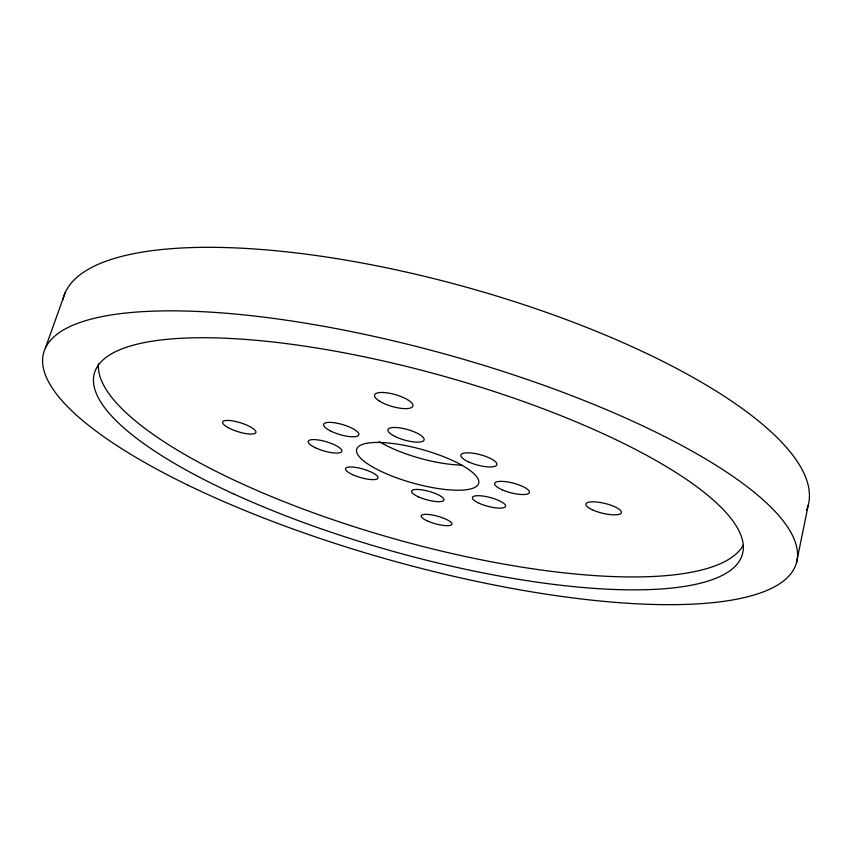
<?xml version="1.0" encoding="UTF-8"?>
<svg xmlns="http://www.w3.org/2000/svg" width="852" height="852" viewBox="0 0 852 852"><rect width="100%" height="100%" fill="white"/><g stroke="black" fill="none" stroke-linecap="round" stroke-linejoin="round"><path stroke-width="1.28" d="M796.524 562.639L808.228 505.204M45.294 348.266L65.21 292.609M461.741 465.085A62.995 18.297 15.6 0 1 379.236 441.602M62.814 299.893A386.616 118.577 15.6 0 1 471.316 288.594A386.616 118.577 15.6 0 1 806.588 510.018M743.157 545.323A335.486 93.88 15.6 0 1 394.881 538.986A335.486 93.88 15.6 0 1 98.449 363.91M381.43 471.529A63.304 17.381 15.6 0 0 478.462 483.925A63.304 17.381 15.6 0 0 393.145 443.551A63.304 17.381 15.6 0 0 381.43 471.529M352.515 474.617A16.912 4.42 16.1 0 0 378 478.015A16.912 4.42 16.1 0 0 354.773 467.301A16.912 4.42 16.1 0 0 352.515 474.617M315.346 447.726A17.551 4.75 16.5 0 0 341.854 451.379A17.551 4.75 16.5 0 0 317.945 439.92A17.551 4.75 16.5 0 0 315.346 447.726M330.512 430.952A18.339 5.187 16.5 0 0 358.745 435.01A18.339 5.187 16.5 0 0 334.506 422.773A18.339 5.187 16.5 0 0 330.512 430.952M394.838 436.384A18.787 5.463 15.8 0 0 423.976 440.218A18.787 5.463 15.8 0 0 399.226 427.81A18.787 5.463 15.8 0 0 394.838 436.384M468.515 461.869A18.627 5.357 15 0 0 496.886 464.766A18.627 5.357 15 0 0 471.337 453.008A18.627 5.357 15 0 0 468.515 461.869M502.19 489.815A17.945 4.963 14.6 0 0 529.412 492.52A17.945 4.963 14.6 0 0 504.565 481.55A17.945 4.963 14.6 0 0 502.19 489.815M479.314 503.362A17.178 4.558 14.8 0 0 505.545 506.418A17.178 4.558 14.8 0 0 482.062 495.939A17.178 4.558 14.8 0 0 479.314 503.362M418.46 496.865A16.763 4.345 15.4 0 0 443.913 500.103A16.763 4.345 15.4 0 0 420.963 489.74A16.763 4.345 15.4 0 0 418.46 496.865M188.164 485.246A390.791 106.596 15.6 0 0 793.968 569.008A390.791 106.596 15.6 0 0 278.082 319.031A390.791 106.596 15.6 0 0 188.164 485.246M592.076 509.677A18.233 5.037 13.6 0 0 621.108 513.213A18.233 5.037 13.6 0 0 597.827 502.147A18.233 5.037 13.6 0 0 592.076 509.677M379.342 401.047A19.937 6.145 16.1 0 0 411.985 407.288A19.937 6.145 16.1 0 0 389.907 393.315A19.937 6.145 16.1 0 0 379.342 401.047M227.857 427.491A17.455 4.633 17.4 0 0 255.525 433.029A17.455 4.633 17.4 0 0 234.332 421.207A17.455 4.633 17.4 0 0 227.857 427.491M427.715 521.094A15.943 3.941 15.3 0 0 451.89 524.289A15.943 3.941 15.3 0 0 429.994 514.651A15.943 3.941 15.3 0 0 427.715 521.094M234.012 494.075A336.423 91.153 15.6 0 0 742.305 554.641A336.423 91.153 15.6 0 0 278.838 342.674A336.423 91.153 15.6 0 0 234.012 494.075"/></g></svg>
